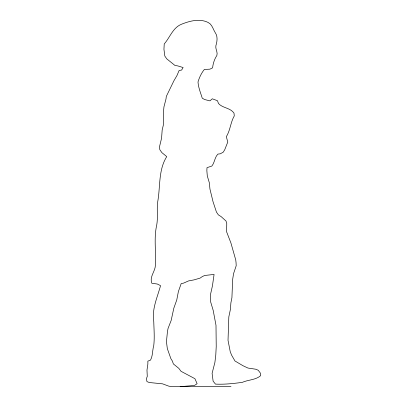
<?xml version="1.0" encoding="UTF-8"?>
<svg xmlns="http://www.w3.org/2000/svg" width="407" height="407" viewBox="0 0 407 407"><rect width="100%" height="100%" fill="white"/><g stroke="black" fill="none" stroke-linecap="round" stroke-linejoin="round"><path stroke-width="0.61" d="M180.159 386.65L194.465 385.47L197.12 383.699L194.907 378.688L181.044 371.311L178.831 368.366L173.377 363.939L172.344 360.989L170.869 358.633L167.328 348.606L166.443 341.671L167.475 331.349L168.066 328.403L171.164 320.436L173.82 308.201L176.765 299.944L178.388 291.534L181.191 283.572L183.552 283.13L188.563 280.916L194.022 279.884L200.066 278.118L202.427 276.495L204.787 275.463L214.077 274.43L212.454 285.785L210.536 294.337L210.536 296.845L210.684 302.004L213.192 310.409L215.995 325.305L216.224 346.515L215.781 355.067L214.896 362.444L212.093 373.351L213.126 381.171L215.486 384.116C224.44 384.539 233.46 383.562 242.323 382.351C248.25 379.695 255.591 380.046 260.607 375.712L260.465 373.204L258.252 370.258L255.744 369.225L247.929 368.045L242.913 365.684L234.951 360.968L231.563 355.067L230.235 351.679L228.022 340.323L228.82 316.9L230.443 309.234L230.886 302.889L231.919 297.731L232.656 279.441L233.542 273.692L236.197 265.73L236.05 262.632L235.755 259.976L230.886 242.872L226.607 231.812L226.76 223.555L226.022 221.047L221.154 216.626L218.35 214.855L216.438 212.052L213.044 201.73L209.946 189.046L209.356 182.855L207.295 175.926L206.853 170.614L207 167.669L211.864 166.046C214.738 162.479 214.626 157.341 217.908 154.1L220.268 153.805L223.219 152.182L224.695 149.822L227.793 142.007L226.317 136.701C230.342 130.306 230.499 122.41 234.279 115.909L233.984 113.105C230.306 107.718 222.675 108.191 218.498 103.52L217.47 100.717L212.306 98.799L209.946 100.865L204.64 99.537L202.279 98.209C200.62 92.882 198.387 87.622 198 81.99C199.303 77.498 201.379 73.128 204.345 69.455L209.946 69.159L212.602 67.832C213.059 63.416 214.408 59.168 216.875 55.449C217.938 52.147 215.303 49.171 215.847 45.859C217.18 41.504 217.999 36.376 215.11 32.443C212.927 28.963 212.113 24.308 208.028 22.416C199.598 18.32 189.891 20.91 181.634 24.186C172.858 27.564 169.968 37.454 164.235 43.946L163.94 49.252L164.825 56.034L166.743 58.837L175 65.476L177.798 65.914L183.109 67.537L181.634 70.045L179.126 70.487L176.918 75.651L173.967 80.662L166.3 96.444L166.005 98.947L163.94 106.909L163.349 113.253L163.349 125.051L162.169 130.062L161.579 138.171L159.513 146.729L159.809 149.674L161.874 152.625L166.743 156.609C158.282 169.973 160.424 186.625 157.743 201.582C156.537 209.854 158.333 218.325 156.415 226.506C153.856 239.301 156.227 252.508 155.388 265.435C155.138 271.667 149.267 276.801 151.847 283.277L157.3 284.015L160.546 285.638C157.372 297.446 151.73 308.994 153.765 321.616C153.983 329.589 154.665 337.52 153.765 345.507C152.33 350.31 152.92 355.667 150.519 360.109L147.863 361.141L147.863 364.087L146.978 370.136L147.273 376.327L146.393 378.836L146.978 381.634L149.338 382.519L162.612 383.847L168.508 386.06L171.311 386.65L230.988 386.65"/></g></svg>
